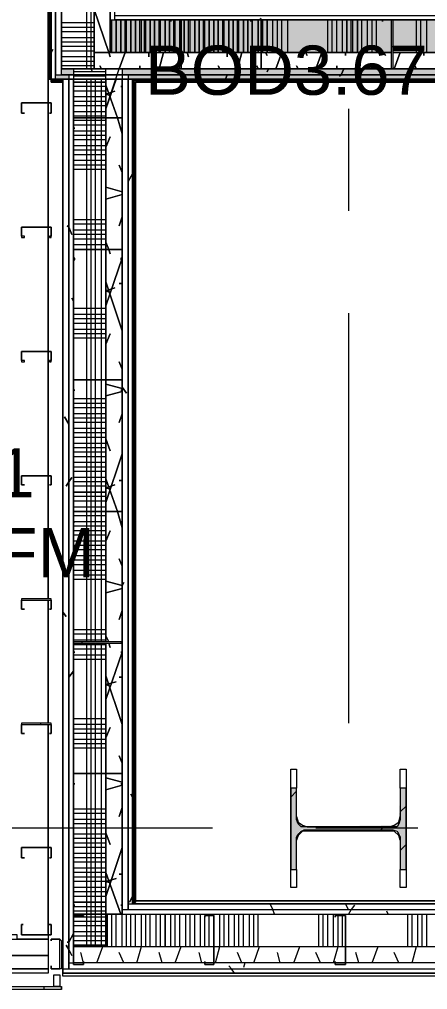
# Model space of a CAD drawing. Header units: metres. Extents: x 39 to 278, y -7 to 151.
# Drawn here: x 103.45 to 104.715, y 24.818 to 27.822 of the extents above; entities that cross this region are included whole.
import ezdxf

# ---------------------------------------------------------------- set-up
doc = ezdxf.new("R2010")
doc.units = ezdxf.units.M
doc.layers.add('PDF_Geometry', color=7, linetype='Continuous', true_color=0xaaaaaa)
doc.layers.add('PDF_Solid Fills', color=7, linetype='Continuous', true_color=0xffffff)
doc.layers.add('PDF_Text', color=7, linetype='Continuous')
doc.styles.add('PDF Helvetica', font='')
doc.styles.get('PDF Helvetica').set_extended_font_data('Helvetica')

msp = doc.modelspace()

# ---------------------------------------------------------------- hatches: boundary and pattern name
at = {"layer": 'PDF_Solid Fills', "lineweight": 0, "transparency": 33554559}
for points in [[(103.7312, 27.7191), (106.0824, 27.7191), (106.0824, 27.8199), (103.7312, 27.8199)], [(103.7312, 27.7191), (106.0824, 27.7191), (106.0824, 27.8199), (103.7312, 27.8199)], [(104.2906, 25.1891), (104.3088, 25.1891), (104.3088, 25.2945), (104.3136, 25.3036), (104.323, 25.3128), (104.6206, 25.3128), (104.6253, 25.3082), (104.6253, 25.2991), (104.6301, 25.2991), (104.6301, 25.1891), (104.6481, 25.1891), (104.6481, 25.4411), (104.6301, 25.4411), (104.6253, 25.3357), (104.6206, 25.3266), (104.323, 25.322), (104.323, 25.3266), (104.3183, 25.3311), (104.3136, 25.3311), (104.3136, 25.3449), (104.3088, 25.3449), (104.3088, 25.4411), (104.2906, 25.4411)]]:
    msp.add_hatch(color=256, dxfattribs=at).paths.add_polyline_path(points)
h = msp.add_hatch(color=256, dxfattribs=at)
h.paths.add_polyline_path([(103.6171, 27.6504), (103.6171, 27.6687), (103.58, 27.6687), (103.58, 27.6504)])
h.paths.add_polyline_path([(103.7683, 27.6687), (103.7683, 27.6504), (106.0825, 27.6504), (106.0825, 27.6687)])
h = msp.add_hatch(color=256, dxfattribs=at)
h.paths.add_polyline_path([(103.6029, 27.6366), (103.6029, 27.6503), (103.5618, 27.6503), (103.5618, 27.6366)])
h.paths.add_polyline_path([(103.7865, 27.6503), (103.7865, 27.6366), (106.0826, 27.6366), (106.0826, 27.6503)])

# ---------------------------------------------------------------- linework, layer by layer
at = {"layer": 'PDF_Geometry', "lineweight": 0}
for points in [[(103.5483, 32.2979), (103.5483, 32.6737), (103.5435, 32.6737), (103.5388, 32.6737), (103.5341, 32.6737), (103.5341, 32.2979), (103.5341, 32.6737), (103.5388, 32.6737), (103.5435, 32.6737), (103.5483, 32.6737), (103.5483, 32.2887), (103.5483, 32.1971), (103.5483, 30.0887), (103.5483, 27.6365), (106.0826, 27.6365), (103.5483, 27.6365), (103.5483, 30.0933)], [(103.5618, 32.6737), (103.5618, 32.2887), (103.5618, 32.1971), (103.5618, 27.6687), (103.5618, 27.6503), (103.58, 27.6503), (103.6029, 27.6503), (103.6029, 27.6365), (103.6029, 25.0836), (103.6029, 24.9003), (103.6029, 24.882), (106.083, 24.882)], [(103.58, 32.6737), (103.58, 27.6687), (103.6171, 27.6687), (103.6171, 27.6503), (103.6171, 27.6365), (103.6171, 25.0836), (103.6171, 25.0791), (103.6171, 27.6365), (103.7177, 27.6365), (103.7177, 27.5174), (103.7177, 27.1095), (103.7177, 26.7061), (103.7177, 26.2982), (103.7177, 25.8949)], [(103.6812, 29.4333), (103.6812, 29.0299), (103.6812, 28.622), (103.6812, 28.2187), (103.6812, 27.9437), (103.6812, 27.6687), (103.58, 27.6687), (103.58, 32.6737), (103.6812, 32.6737), (103.6812, 32.66), (103.6812, 32.2795), (103.6812, 32.66), (103.6812, 32.6737), (103.7312, 32.6737)], [(103.6812, 27.9437), (103.6812, 27.7191), (103.7312, 27.7191), (103.7312, 32.6737), (103.7312, 27.8199), (103.7312, 27.7191), (103.7312, 27.8199), (106.0828, 27.8199)], [(103.5483, 27.9161), (103.5483, 27.6687), (103.5483, 27.6365), (103.58, 27.6365), (103.5483, 27.6365), (103.5483, 27.6503), (103.5483, 27.6687), (103.5483, 27.6365), (103.5483, 30.0933), (103.5483, 30.1162), (103.5483, 27.6365), (103.5483, 27.9161), (103.5483, 27.6365), (103.5618, 27.6365), (103.5618, 32.1971)], [(103.5483, 30.1162), (103.5483, 27.6365), (103.5847, 27.6365), (103.5847, 25.0836), (103.5847, 24.8682), (106.0826, 24.8682)], [(103.5483, 30.0887), (103.5483, 27.6365), (103.5847, 27.6365), (103.5483, 27.6365), (103.5618, 27.6365), (103.5847, 27.6365), (103.5483, 27.6365), (103.5847, 27.6365), (103.5483, 27.6365), (103.5483, 27.632), (103.5483, 27.6274), (103.5483, 27.632), (103.5847, 27.632), (103.5483, 27.632), (103.5847, 27.632), (103.5483, 27.632), (103.5483, 27.6274), (103.5483, 27.632), (103.5483, 27.6365), (103.5847, 27.6365)], [(103.6583, 27.6687), (103.6583, 27.9437), (103.6583, 28.2187), (103.6583, 28.622), (103.6583, 29.0299), (103.6583, 29.4333)], [(103.6718, 27.6687), (103.6718, 27.9437), (103.6718, 28.2187), (103.6718, 28.622), (103.6718, 29.0299), (103.6718, 29.4333)], [(103.5435, 27.9483), (103.5435, 27.6365), (103.5388, 27.6365), (103.5435, 27.6365), (103.5483, 27.6365), (103.5435, 27.6365), (103.5388, 27.6365), (103.5435, 27.6365), (103.5435, 27.9483)], [(103.5435, 27.9483), (103.5435, 27.6365), (103.5435, 27.9483)], [(103.6171, 25.0791), (103.6171, 27.6365), (103.6029, 27.6365), (103.6029, 24.9003), (103.6171, 24.9003), (103.6171, 25.0516), (103.6171, 24.9507), (103.7177, 24.9507), (103.7177, 25.0516), (103.7177, 25.4869), (103.7177, 25.8903), (103.7177, 25.4869), (103.7177, 25.0516), (103.7683, 25.0516), (103.7683, 27.6365), (103.7177, 27.6365), (103.7177, 27.5174), (103.7177, 27.1095), (103.7177, 26.7061), (103.7177, 26.2982), (103.7177, 25.8949), (103.7177, 26.2982), (103.7177, 26.7061), (103.7177, 27.1095), (103.7177, 27.5174), (103.7177, 27.6365), (103.7177, 27.6687), (103.6812, 27.6687), (103.6812, 27.7191), (103.6812, 27.9437)], [(104.6024, 27.7191), (104.1988, 27.7191), (103.9512, 27.7191), (103.7312, 27.7191), (103.7312, 27.8199), (103.7453, 27.8199), (103.7636, 27.8199), (106.0825, 27.8199)], [(103.7359, 27.7191), (103.7359, 27.8199)], [(106.0826, 27.8199), (103.7453, 27.8199), (103.7453, 27.8337), (106.0826, 27.8337)], [(103.7771, 27.7191), (103.7771, 27.8199)], [(103.7818, 27.7191), (103.7818, 27.8199)], [(103.8229, 27.7191), (103.8229, 27.8199)], [(103.8277, 27.7191), (103.8277, 27.8199)], [(103.8371, 27.7191), (103.8371, 27.8199)], [(103.8412, 27.7191), (103.8412, 27.8199)], [(103.883, 27.7191), (103.883, 27.8199)], [(103.8871, 27.7191), (103.8871, 27.8199)], [(103.9329, 27.7191), (103.9329, 27.8199)], [(103.9741, 27.7191), (103.9741, 27.8199)], [(103.9788, 27.7191), (103.9788, 27.8199)], [(103.993, 27.7191), (103.993, 27.8199)], [(104.02, 27.7191), (104.02, 27.8199)], [(104.0247, 27.7191), (104.0247, 27.8199)], [(104.0801, 27.7191), (104.0801, 27.8199)], [(104.0841, 27.7191), (104.0841, 27.8199)], [(104.1253, 27.7191), (104.1253, 27.8199)], [(104.13, 27.7191), (104.13, 27.8199)], [(104.2353, 27.7191), (104.2353, 27.8199)], [(104.2494, 27.7191), (104.2494, 27.8199)], [(104.2629, 27.7191), (104.2629, 27.8199)], [(104.2812, 27.7191), (104.2812, 27.8199)], [(104.4053, 27.7191), (104.4053, 27.8199)], [(104.4188, 27.7191), (104.4188, 27.8199)], [(104.433, 27.7191), (104.433, 27.8199)], [(104.4512, 27.7191), (104.4512, 27.8199)], [(104.4782, 27.7191), (104.4782, 27.8199)], [(104.4829, 27.7191), (104.4829, 27.8199)], [(104.5106, 27.7191), (104.5106, 27.8199)], [(104.5288, 27.7191), (104.5288, 27.8199)], [(104.543, 27.7191), (104.543, 27.8199)], [(104.5565, 27.7191), (104.5565, 27.8199)], [(104.6024, 27.8199), (104.6024, 27.8199)], [(104.68, 27.7191), (104.68, 27.8199)], [(104.6942, 27.7191), (104.6942, 27.8199)], [(104.7124, 27.7191), (104.7124, 27.8199)], [(103.6812, 27.8107), (103.58, 27.8107)], [(103.6812, 27.797), (103.58, 27.797)], [(104.5747, 27.8153), (104.5747, 27.8153)], [(103.6812, 27.7833), (103.58, 27.7833)], [(103.6812, 27.7649), (103.58, 27.7649)], [(103.6812, 27.7511), (103.58, 27.7511)], [(103.6812, 27.7374), (103.58, 27.7374)], [(103.6812, 27.7237), (103.58, 27.7237)], [(103.6812, 27.7053), (103.58, 27.7053)], [(104.6071, 27.7191), (105.4183, 27.7191), (105.8212, 27.7191), (106.0828, 27.7191)], [(103.6812, 27.6915), (103.58, 27.6915)], [(103.6812, 27.6778), (103.58, 27.6778)], [(106.0829, 27.6503), (103.58, 27.6503), (103.58, 27.6687), (106.0829, 27.6687)], [(106.0826, 27.6687), (103.6812, 27.6687)], [(106.0826, 27.6687), (103.7683, 27.6687), (103.7683, 27.6503), (103.7683, 27.6365), (103.7683, 25.0836), (103.7683, 25.0653), (103.7683, 25.0516)], [(104.5747, 27.6733), (104.5747, 27.6733)], [(104.6024, 27.6687), (104.6024, 27.6687)], [(103.5483, 27.6365), (103.5483, 27.6365)], [(103.5618, 27.6365), (103.5618, 27.6503), (106.083, 27.6503)], [(103.5847, 25.0836), (103.5847, 27.6365), (103.6029, 27.6365), (103.5847, 27.6365), (103.5618, 27.6365), (106.083, 27.6365)], [(103.5618, 27.6365), (103.5618, 27.6365)], [(103.5847, 27.6365), (103.5847, 24.8682), (103.5847, 27.6365)], [(103.7177, 27.6595), (103.6171, 27.6595)], [(103.7177, 27.6457), (103.6171, 27.6457)], [(103.6583, 25.8949), (103.6583, 26.2982), (103.6583, 26.7061), (103.6583, 27.1095), (103.6583, 27.5174), (103.6583, 27.6365)], [(103.6718, 25.8949), (103.6718, 26.2982), (103.6718, 26.7061), (103.6718, 27.1095), (103.6718, 27.5174), (103.6718, 27.6365)], [(103.6853, 25.8949), (103.6853, 26.2982), (103.6853, 26.7061), (103.6853, 27.1095), (103.6853, 27.5174), (103.6853, 27.6365)], [(103.7042, 25.8949), (103.7042, 26.2982), (103.7042, 26.7061), (103.7042, 27.1095), (103.7042, 27.5174), (103.7042, 27.6365)], [(103.8, 27.6365), (103.773, 27.6365)], [(103.8, 27.6365), (103.773, 27.6365)], [(106.0825, 27.6503), (103.7865, 27.6503), (103.7865, 27.6365), (103.7865, 25.0836), (103.7865, 25.0653), (106.0825, 25.0653)], [(106.0825, 25.0836), (103.8, 25.0836), (103.8, 27.6365), (106.0825, 27.6365)], [(103.8, 27.6365), (103.8, 25.0836)], [(103.8, 27.6365), (103.8, 27.6365)], [(103.8, 27.6365), (106.0829, 27.6365)], [(103.8, 25.0836), (103.8, 27.6365), (103.8, 25.0836)], [(106.0824, 25.0836), (103.8047, 25.0836), (103.8047, 27.6365), (103.8047, 25.0836)], [(103.7177, 27.6137), (103.6171, 27.6137)], [(103.8094, 25.0928), (103.8094, 25.0882), (103.8047, 25.0836), (103.8, 25.0836), (103.8, 27.632)], [(106.0829, 27.632), (103.8, 27.632)], [(103.8, 27.632), (106.0829, 27.632)], [(106.0829, 27.632), (103.8, 27.632)], [(103.8, 27.632), (106.0829, 27.632)], [(103.8094, 25.0928), (103.8094, 25.0882), (103.8047, 25.0836), (103.8, 25.0836), (103.8, 27.632)], [(103.8094, 25.0928), (103.8094, 27.6274)], [(103.8094, 27.6274), (103.8094, 25.0928)], [(103.8094, 25.0928), (103.8094, 27.6274)], [(103.8094, 27.6274), (103.8094, 25.0928)], [(103.7177, 27.5999), (103.6171, 27.5999)], [(103.7177, 27.5815), (103.6171, 27.5815)], [(103.7177, 27.5678), (103.6171, 27.5678)], [(103.7177, 27.5541), (103.6171, 27.5541)], [(103.7177, 27.5357), (103.6171, 27.5357)], [(103.7177, 27.522), (103.6171, 27.522)], [(104.4694, 27.5449), (104.4694, 27.2287)], [(103.7177, 27.5083), (103.6171, 27.5083)], [(103.7177, 27.4945), (103.6171, 27.4945)], [(103.7177, 27.4761), (103.6171, 27.4761)], [(103.7177, 27.4624), (103.6171, 27.4624)], [(103.7177, 27.4487), (103.6171, 27.4487)], [(103.7177, 27.4303), (103.6171, 27.4303)], [(103.7177, 27.4165), (103.6171, 27.4165)], [(103.7177, 27.4028), (103.6171, 27.4028)], [(103.7177, 27.3845), (103.6171, 27.3845)], [(103.7177, 27.3707), (103.6171, 27.3707)], [(103.7177, 27.357), (103.6171, 27.357)], [(103.7177, 27.2011), (103.6171, 27.2011)], [(103.7177, 27.1874), (103.6171, 27.1874)], [(103.7177, 27.1691), (103.6171, 27.1691)], [(103.7177, 27.1553), (103.6171, 27.1553)], [(103.7177, 27.1415), (103.6171, 27.1415)], [(103.7177, 27.1233), (103.6171, 27.1233)], [(103.7177, 27.1095), (103.6171, 27.1095)], [(103.7177, 26.9261), (103.6171, 26.9261)], [(103.7177, 26.9078), (103.6171, 26.9078)], [(103.7177, 26.8941), (103.6171, 26.8941)], [(104.4694, 26.9124), (104.4694, 25.6428)], [(103.7177, 26.8803), (103.6171, 26.8803)], [(103.7177, 26.862), (103.6171, 26.862)], [(103.7177, 26.8483), (103.6171, 26.8483)], [(103.7177, 26.8345), (103.6171, 26.8345)], [(103.7177, 26.6465), (103.6171, 26.6465)], [(103.7177, 26.6328), (103.6171, 26.6328)], [(103.7177, 26.6191), (103.6171, 26.6191)], [(103.7177, 26.6007), (103.6171, 26.6007)], [(103.7177, 26.5869), (103.6171, 26.5869)], [(103.7177, 26.5732), (103.6171, 26.5732)], [(103.7177, 26.5549), (103.6171, 26.5549)], [(103.7177, 26.5411), (103.6171, 26.5411)], [(103.7177, 26.5274), (103.6171, 26.5274)], [(103.7177, 26.5091), (103.6171, 26.5091)], [(103.7177, 26.4953), (103.6171, 26.4953)], [(103.7177, 26.4815), (103.6171, 26.4815)], [(103.7177, 26.4678), (103.6171, 26.4678)], [(103.7177, 26.4495), (103.6171, 26.4495)], [(103.7177, 26.4357), (103.6171, 26.4357)], [(103.7177, 26.422), (103.6171, 26.422)], [(103.7177, 26.4037), (103.6171, 26.4037)], [(103.7177, 26.3899), (103.6171, 26.3899)], [(103.7177, 26.3761), (103.6171, 26.3761)], [(103.7177, 26.3441), (103.6171, 26.3441)], [(103.7177, 26.3303), (103.6171, 26.3303)], [(103.7177, 26.3119), (103.6171, 26.3119)], [(103.7177, 26.2845), (103.6171, 26.2845)], [(103.7177, 26.2661), (103.6171, 26.2661)], [(103.7177, 26.2524), (103.6171, 26.2524)], [(103.7177, 26.2387), (103.6171, 26.2387)], [(103.7177, 26.2249), (103.6171, 26.2249)], [(103.7177, 26.2065), (103.6171, 26.2065)], [(103.7177, 26.1928), (103.6171, 26.1928)], [(103.7177, 26.1791), (103.6171, 26.1791)], [(103.7177, 26.1607), (103.6171, 26.1607)], [(103.7177, 26.147), (103.6171, 26.147)], [(103.7177, 26.1332), (103.6171, 26.1332)], [(103.7177, 26.1149), (103.6171, 26.1149)], [(103.7177, 26.1011), (103.6171, 26.1011)], [(103.7177, 26.0874), (103.6171, 26.0874)], [(103.7177, 25.9315), (103.6171, 25.9315)], [(103.7177, 25.9178), (103.6171, 25.9178)], [(103.7177, 25.8995), (103.6171, 25.8995)], [(103.7177, 25.8903), (103.7177, 25.4869), (103.7177, 25.0836), (103.7177, 25.0516), (103.7177, 24.9507), (103.6171, 24.9507), (103.7177, 24.9507), (104.0524, 24.9507), (104.46, 24.9507), (104.8636, 24.9507)], [(103.7177, 25.8857), (103.6171, 25.8857)], [(103.7177, 25.872), (103.6171, 25.872)], [(103.6583, 24.9507), (103.6583, 25.0516), (103.6583, 25.4869), (103.6583, 25.8903)], [(103.6718, 24.9507), (103.6718, 25.0516), (103.6718, 25.4869), (103.6718, 25.8903)], [(103.6853, 24.9507), (103.6853, 25.0516), (103.6853, 25.4869), (103.6853, 25.8903)], [(103.7042, 24.9507), (103.7042, 25.0516), (103.7042, 25.4869), (103.7042, 25.8903)], [(103.7177, 25.8537), (103.6171, 25.8537)], [(103.7177, 25.8399), (103.6171, 25.8399)], [(103.7177, 25.6565), (103.6171, 25.6565)], [(103.5388, 24.9919), (103.5388, 25.2578), (103.5388, 25.6382), (103.5388, 25.2578), (103.5388, 24.9873), (103.5388, 24.9736), (103.443, 24.9736), (103.443, 24.9873), (100.821, 24.9873)], [(103.7177, 25.6382), (103.6171, 25.6382)], [(103.7177, 25.6245), (103.6171, 25.6245)], [(103.7177, 25.6107), (103.6171, 25.6107)], [(103.7177, 25.5924), (103.6171, 25.5924)], [(103.7177, 25.5786), (103.6171, 25.5786)], [(103.7177, 25.5649), (103.6171, 25.5649)], [(104.3088, 25.1891), (104.3088, 25.1341), (104.2906, 25.1341), (104.2906, 25.5007), (104.3088, 25.5007), (104.3088, 25.4411)], [(104.6301, 25.4411), (104.6301, 25.5007), (104.6483, 25.5007), (104.6483, 25.1341), (104.6301, 25.1341), (104.6301, 25.1891)], [(104.2906, 25.4136), (104.3088, 25.432)], [(104.6301, 25.3678), (104.6483, 25.3861)], [(103.7177, 25.3769), (103.6171, 25.3769)], [(103.7177, 25.3632), (103.6171, 25.3632)], [(104.3088, 25.3541), (104.3136, 25.3357), (104.3271, 25.3266), (104.3412, 25.322), (104.5977, 25.322), (104.6112, 25.3266), (104.6253, 25.3357), (104.6301, 25.3541)], [(103.7177, 25.3449), (103.6171, 25.3449)], [(103.7177, 25.3311), (103.6171, 25.3311)], [(104.0477, 25.3174), (102.7783, 25.3174)], [(103.7177, 25.3174), (103.6171, 25.3174)], [(103.7177, 25.2991), (103.6171, 25.2991)], [(104.6301, 25.2807), (104.6253, 25.2945), (104.6112, 25.3082), (104.5977, 25.3082), (104.3412, 25.3082), (104.3271, 25.3082), (104.3136, 25.2945), (104.3088, 25.2807)], [(104.6847, 25.3174), (104.3682, 25.3174)], [(104.57, 25.3128), (104.5794, 25.322)], [(103.7177, 25.2853), (103.6171, 25.2853)], [(103.7177, 25.2715), (103.6171, 25.2715)], [(104.6301, 25.2486), (104.6483, 25.2669)], [(103.7177, 25.2578), (103.6171, 25.2578)], [(103.7177, 25.2395), (103.6171, 25.2395)], [(103.7177, 25.2257), (103.6171, 25.2257)], [(103.7177, 25.2119), (103.6171, 25.2119)], [(103.7177, 25.1936), (103.6171, 25.1936)], [(103.7177, 25.1799), (103.6171, 25.1799)], [(103.7177, 25.1661), (103.6171, 25.1661)], [(103.7177, 25.1524), (103.6171, 25.1524)], [(103.7177, 25.1341), (103.6171, 25.1341)], [(103.7177, 25.1203), (103.6171, 25.1203)], [(106.0824, 24.8591), (103.5847, 24.8591), (103.5847, 24.8682), (103.5847, 24.882), (103.5847, 25.0836), (103.5847, 24.882)], [(103.7177, 25.1065), (103.6171, 25.1065)], [(103.8, 25.0836), (103.8047, 25.0836), (103.8094, 25.0882), (103.8094, 25.0928)], [(103.8, 25.0836), (103.8, 25.0836)], [(106.0829, 25.0836), (103.8, 25.0836)], [(103.8, 25.0836), (106.0829, 25.0836)], [(106.0829, 25.0836), (103.8, 25.0836)], [(106.0829, 25.0836), (103.8, 25.0836)], [(103.8094, 25.0928), (106.0825, 25.0928)], [(106.0825, 25.0928), (103.8094, 25.0928)], [(103.7177, 25.0745), (103.6171, 25.0745)], [(103.7177, 25.0607), (103.6171, 25.0607)], [(106.0827, 24.9003), (103.6171, 24.9003), (103.6171, 24.9507), (103.6171, 25.0516)], [(103.6171, 25.047), (103.6171, 25.047)], [(103.6171, 25.047), (103.6171, 25.047)], [(103.7177, 25.0424), (103.6171, 25.0424)], [(103.7177, 25.0286), (103.6171, 25.0286)], [(103.6488, 25.0424), (103.6488, 25.0424)], [(103.7683, 24.9507), (103.7683, 25.0516), (103.7177, 25.0516), (103.7683, 25.0516), (106.0826, 25.0516)], [(103.7224, 24.9507), (103.7224, 25.0516)], [(103.7359, 24.9507), (103.7359, 25.0516)], [(103.7501, 24.9507), (103.7501, 25.0516)], [(103.7818, 24.9507), (103.7818, 25.0516)], [(103.7953, 24.9507), (103.7953, 25.0516)], [(103.8094, 24.9507), (103.8094, 25.0516)], [(103.8277, 24.9507), (103.8277, 25.0516)], [(103.8412, 24.9507), (103.8412, 25.0516)], [(103.8553, 24.9507), (103.8553, 25.0516)], [(103.8736, 24.9507), (103.8736, 25.0516)], [(103.8871, 24.9507), (103.8871, 25.0516)], [(103.9194, 24.9507), (103.9194, 25.0516)], [(103.9329, 24.9507), (103.9329, 25.0516)], [(103.9471, 24.9507), (103.9471, 25.0516)], [(103.9653, 24.9507), (103.9653, 25.0516)], [(103.9788, 24.9507), (103.9788, 25.0516)], [(103.993, 24.9507), (103.993, 25.0516)], [(104.0112, 24.9507), (104.0112, 25.0516)], [(104.0247, 24.9507), (104.0247, 25.047)], [(104.0247, 25.0424), (104.0247, 25.0424)], [(104.0382, 24.9507), (104.0382, 25.047)], [(104.0524, 25.047), (104.0524, 25.0516)], [(104.0524, 25.047), (104.0524, 25.047)], [(104.0524, 25.047), (104.0524, 25.047)], [(104.0706, 24.9507), (104.0706, 25.0516)], [(104.0841, 24.9507), (104.0841, 25.0516)], [(104.0983, 24.9507), (104.0983, 25.0516)], [(104.1165, 24.9507), (104.1165, 25.0516)], [(104.13, 24.9507), (104.13, 25.0516)], [(104.1442, 24.9507), (104.1442, 25.0516)], [(104.1624, 24.9507), (104.1624, 25.0516)], [(104.1759, 24.9507), (104.1759, 25.0516)], [(104.1901, 24.9507), (104.1901, 25.0516)], [(104.3777, 24.9507), (104.3777, 25.0516)], [(104.3912, 24.9507), (104.3912, 25.0516)], [(104.4053, 24.9507), (104.4053, 25.0516)], [(104.4236, 24.9507), (104.4236, 25.0516)], [(104.4283, 25.0424), (104.4283, 25.0424)], [(104.4371, 24.9507), (104.4371, 25.047)], [(104.4512, 24.9507), (104.4512, 25.047)], [(104.46, 25.047), (104.46, 25.047)], [(104.46, 25.047), (104.46, 25.047)], [(104.653, 24.9507), (104.653, 25.0516)], [(104.6665, 24.9507), (104.6665, 25.0516)], [(104.6847, 24.9507), (104.6847, 25.0516)], [(104.6982, 24.9507), (104.6982, 25.0516)], [(104.7124, 24.9507), (104.7124, 25.0516)], [(103.7177, 25.0149), (103.6171, 25.0149)], [(103.7177, 24.9965), (103.6171, 24.9965)], [(98.6622, 24.9736), (103.5388, 24.9736), (103.5388, 24.9232), (103.2642, 24.9232), (103.5388, 24.9232), (103.5388, 24.882), (103.2912, 24.882), (103.5388, 24.882), (103.5388, 24.8682), (98.5522, 24.8682)], [(103.5388, 24.9873), (103.5388, 24.8682), (98.6622, 24.8682)], [(103.5483, 24.9691), (103.5483, 24.9691)], [(103.7177, 24.9828), (103.6171, 24.9828)], [(103.7177, 24.9691), (103.6171, 24.9691)], [(103.7177, 24.9553), (103.6171, 24.9553)], [(103.6488, 24.9049), (103.6488, 24.9049)], [(104.0247, 24.9049), (104.0247, 24.9049)], [(104.4283, 24.9049), (104.4283, 24.9049)], [(103.5483, 24.8911), (103.5483, 24.8911)], [(103.5753, 24.882), (103.5753, 24.882)], [(103.5847, 24.882), (103.5847, 24.882)], [(102.4942, 24.8591), (102.5171, 24.8591), (102.5171, 24.8682), (101.5176, 24.8682), (101.5176, 24.8591), (101.5406, 24.8591), (101.5406, 24.8269), (101.5406, 24.8636), (101.5635, 24.8636), (101.5635, 24.8269), (101.5635, 24.8636), (101.5818, 24.8636), (101.5818, 24.8269), (101.5635, 24.8269), (102.4753, 24.8269), (103.5253, 24.8269), (103.58, 24.8269), (103.58, 24.8177), (103.5253, 24.8177), (102.4753, 24.8177), (102.4753, 24.8269)], [(103.5847, 24.8682), (103.5847, 24.8682)], [(103.58, 24.8177), (103.5253, 24.8177), (102.4753, 24.8177), (101.5635, 24.8177)], [(102.4942, 24.8269), (103.5253, 24.8269), (103.5253, 24.8177)]]:
    msp.add_lwpolyline(points, dxfattribs=at)
for points in [[(103.58, 32.6737), (103.5618, 32.6737), (103.5618, 32.2887), (103.5618, 32.1971), (103.5618, 27.6503), (103.58, 27.6503)], [(103.7453, 32.6737), (103.7312, 32.6737), (103.7312, 27.8199), (103.7453, 27.8199)], [(103.5388, 26.0278), (103.5388, 26.4082), (103.5388, 26.7933), (103.5388, 27.1783), (103.5388, 27.5633), (103.5388, 27.9483), (103.5388, 28.3333), (103.5388, 28.7183), (103.5388, 29.1033), (103.5388, 29.4837), (103.5388, 29.1033), (103.5388, 28.7183), (103.5388, 28.3333), (103.5388, 27.9483), (103.5388, 27.5633), (103.5388, 27.1783), (103.5388, 26.7933), (103.5388, 26.4082)], [(103.5388, 27.6365), (103.5388, 27.9483), (103.5388, 28.3333), (103.5388, 28.7183), (103.5388, 29.1033), (103.5388, 29.4837), (103.5388, 29.1033), (103.5388, 28.7183), (103.5388, 28.3333), (103.5388, 27.9483)], [(103.7501, 27.8199), (103.7501, 27.7191)], [(103.7636, 27.8199), (103.7636, 27.7191)], [(103.7953, 27.8199), (103.7953, 27.7191)], [(103.8094, 27.8199), (103.8094, 27.7191)], [(103.8553, 27.8199), (103.8553, 27.7191)], [(103.8688, 27.8199), (103.8688, 27.7191)], [(103.9012, 27.8199), (103.9012, 27.7191)], [(103.9147, 27.8199), (103.9147, 27.7191)], [(103.9194, 27.6687), (103.9471, 27.6687), (103.9512, 27.6687), (103.9512, 27.8199), (103.9471, 27.8199), (103.9194, 27.8199), (103.9194, 27.8153), (103.9194, 27.8199), (103.9471, 27.8199), (103.9512, 27.8199), (103.9512, 27.6687), (103.9471, 27.6687), (103.9194, 27.6687), (103.9194, 27.6733)], [(103.9282, 27.8199), (103.9282, 27.7191)], [(103.9471, 27.8199), (103.9471, 27.7191)], [(103.9606, 27.8199), (103.9606, 27.7191)], [(103.993, 27.8199), (103.993, 27.7191)], [(104.0065, 27.8199), (104.0065, 27.7191)], [(104.0382, 27.8199), (104.0382, 27.7191)], [(104.0524, 27.8199), (104.0524, 27.7191)], [(104.0659, 27.8199), (104.0659, 27.7191)], [(104.0983, 27.8199), (104.0983, 27.7191)], [(104.1118, 27.8199), (104.1118, 27.7191)], [(104.1442, 27.8199), (104.1442, 27.7191)], [(104.1577, 27.8199), (104.1577, 27.7191)], [(104.1671, 27.6687), (104.1941, 27.6687), (104.1988, 27.6687), (104.1988, 27.8199), (104.1941, 27.8199), (104.1671, 27.8199), (104.1671, 27.8153), (104.1671, 27.8199), (104.1941, 27.8199), (104.1988, 27.8199), (104.1988, 27.6687), (104.1941, 27.6687), (104.1671, 27.6687), (104.1671, 27.6733)], [(104.1712, 27.8199), (104.1712, 27.7191)], [(104.1901, 27.8199), (104.1901, 27.7191)], [(104.2036, 27.8199), (104.2036, 27.7191)], [(104.2171, 27.8199), (104.2171, 27.7191)], [(104.4647, 27.8199), (104.4647, 27.7191)], [(104.4971, 27.8199), (104.4971, 27.7191)], [(104.5747, 27.8153), (104.5747, 27.8199)], [(104.6024, 27.8199), (104.6071, 27.8199), (104.6071, 27.6687), (104.6024, 27.6687), (104.5747, 27.6687), (104.5747, 27.6733), (104.5747, 27.6687), (104.6024, 27.6687), (104.6024, 27.8199), (104.5747, 27.8199)], [(103.6812, 27.6687), (103.6812, 27.7191), (103.9512, 27.7191), (104.1988, 27.7191), (104.6024, 27.7191), (104.1988, 27.7191), (103.9512, 27.7191), (103.7636, 27.7191), (103.7312, 27.7191), (103.6812, 27.7191)], [(104.6071, 27.7191), (105.4183, 27.7191), (105.8212, 27.7191), (106.0828, 27.7191), (105.8212, 27.7191), (105.4183, 27.7191)], [(103.6029, 27.6365), (103.5847, 27.6365), (103.5847, 24.882), (103.6029, 24.882)], [(103.5894, 27.6365), (103.6124, 27.6365)], [(103.7865, 27.6365), (103.7683, 27.6365), (103.7683, 25.0653), (103.7865, 25.0653)], [(103.8, 27.6365), (103.7865, 27.6365), (103.7865, 25.0836), (103.8, 25.0836)], [(103.8, 25.0836), (103.8, 27.6365)], [(106.0829, 27.6365), (103.8, 27.6365)], [(103.8, 25.0836), (103.8, 27.6365)], [(103.8182, 27.6365), (106.0828, 27.6365)], [(103.5483, 27.6274), (103.5847, 27.6274)], [(103.5483, 27.6274), (103.5847, 27.6274)], [(103.6171, 27.6274), (103.7177, 27.6274)], [(106.0825, 27.6274), (103.8094, 27.6274)], [(106.0825, 27.6274), (103.8094, 27.6274)], [(103.5483, 27.5311), (103.5483, 27.5633), (103.4565, 27.5633), (103.4565, 27.5311), (103.4653, 27.5311), (103.4565, 27.5311), (103.4565, 27.5633), (103.5483, 27.5633), (103.5483, 27.5311), (103.5435, 27.5311)], [(103.7683, 27.4853), (103.7683, 27.5128), (103.7683, 27.5174), (103.6171, 27.5174), (103.6171, 27.5128), (103.6171, 27.4853), (103.6212, 27.4853), (103.6171, 27.4853), (103.6171, 27.5128), (103.6171, 27.5174), (103.7683, 27.5174), (103.7683, 27.5128), (103.7683, 27.4853), (103.7636, 27.4853)], [(103.5483, 27.1461), (103.5483, 27.1783), (103.4565, 27.1783), (103.4565, 27.1461), (103.4653, 27.1461), (103.4653, 27.1507), (103.4565, 27.1507), (103.4565, 27.1783), (103.5483, 27.1783), (103.5483, 27.1507), (103.5435, 27.1507), (103.5435, 27.1461)], [(103.7683, 27.0774), (103.7683, 27.1095), (103.6171, 27.1095), (103.6171, 27.0774), (103.6212, 27.0774), (103.6212, 27.082), (103.6171, 27.082), (103.6171, 27.1095), (103.7683, 27.1095), (103.7683, 27.082), (103.7636, 27.082), (103.7636, 27.0774)], [(103.5483, 26.7611), (103.5483, 26.7933), (103.4565, 26.7933), (103.4565, 26.7611), (103.4653, 26.7611), (103.4653, 26.7657), (103.4565, 26.7657), (103.4565, 26.7933), (103.5483, 26.7933), (103.5483, 26.7657), (103.5435, 26.7657), (103.5435, 26.7611)], [(103.7683, 26.6741), (103.7683, 26.7016), (103.7683, 26.7061), (103.6171, 26.7061), (103.6171, 26.7016), (103.6171, 26.6741), (103.6212, 26.6741), (103.6171, 26.6741), (103.6171, 26.7016), (103.6171, 26.7061), (103.7683, 26.7061), (103.7683, 26.7016), (103.7683, 26.6741), (103.7636, 26.6741)], [(103.5483, 26.3807), (103.5483, 26.4082), (103.4565, 26.4082), (103.4565, 26.3807), (103.4653, 26.3807), (103.4565, 26.3807), (103.4565, 26.4082), (103.5483, 26.4082), (103.5483, 26.3807), (103.5435, 26.3807)], [(103.6171, 26.3578), (103.7177, 26.3578)], [(103.7683, 26.2661), (103.7683, 26.2982), (103.6171, 26.2982), (103.6171, 26.2661), (103.6212, 26.2661), (103.6171, 26.2661), (103.6171, 26.2982), (103.7683, 26.2982), (103.7683, 26.2661), (103.7636, 26.2661)], [(103.5483, 25.9957), (103.5483, 26.0232), (103.5483, 26.0278), (103.4565, 26.0278), (103.4565, 26.0232), (103.4565, 25.9957), (103.4653, 25.9957), (103.4565, 25.9957), (103.4565, 26.0232), (103.5483, 26.0232), (103.5483, 25.9957), (103.5435, 25.9957)], [(103.5388, 25.6428), (103.5388, 26.0232)], [(103.7683, 25.8628), (103.7683, 25.8903), (103.7683, 25.8949), (103.6171, 25.8949), (103.6171, 25.8903), (103.6171, 25.8628), (103.6212, 25.8628), (103.6171, 25.8628), (103.6171, 25.8903), (103.7683, 25.8903), (103.7683, 25.8628), (103.7636, 25.8628)], [(103.5483, 25.6107), (103.5483, 25.6382), (103.5483, 25.6428), (103.4565, 25.6428), (103.4565, 25.6382), (103.4565, 25.6107), (103.4653, 25.6107), (103.4565, 25.6107), (103.4565, 25.6382), (103.5483, 25.6382), (103.5483, 25.6107), (103.5435, 25.6107)], [(103.7683, 25.4549), (103.7683, 25.4869), (103.6171, 25.4869), (103.6171, 25.4549), (103.6212, 25.4549), (103.6171, 25.4549), (103.6171, 25.4869), (103.7683, 25.4869), (103.7683, 25.4549), (103.7636, 25.4549)], [(104.6301, 25.1891), (104.6483, 25.1891), (104.6483, 25.4411), (104.6301, 25.4411), (104.6301, 25.3449), (104.6253, 25.3311), (104.6206, 25.322), (104.6071, 25.322), (104.3318, 25.322), (104.323, 25.322), (104.3136, 25.3311), (104.3088, 25.3449), (104.3088, 25.4411), (104.2906, 25.4411), (104.2906, 25.1891), (104.3088, 25.1891), (104.3088, 25.2899), (104.3136, 25.2991), (104.323, 25.3082), (104.3318, 25.3128), (104.6071, 25.3128), (104.6206, 25.3082), (104.6253, 25.2991), (104.6301, 25.2899)], [(103.5483, 25.2257), (103.5483, 25.2532), (103.5483, 25.2578), (103.4565, 25.2578), (103.4565, 25.2532), (103.4565, 25.2257), (103.4653, 25.2257), (103.4565, 25.2257), (103.4565, 25.2532), (103.4565, 25.2578), (103.5483, 25.2578), (103.5483, 25.2532), (103.5483, 25.2257), (103.5435, 25.2257)], [(103.6171, 25.0882), (103.7177, 25.0882)], [(103.6171, 25.0791), (103.6171, 25.0516), (103.7683, 25.0516), (103.7683, 25.0791), (103.7636, 25.0791), (103.7683, 25.0791), (103.7683, 25.0516), (103.6171, 25.0516), (103.6171, 25.0791), (103.6212, 25.0791)], [(103.6171, 24.8957), (103.6171, 24.9003), (103.6171, 25.047), (103.6488, 25.047), (103.6488, 25.0424), (103.6488, 25.047), (103.6171, 25.047), (103.6171, 24.9003), (103.6171, 24.8957), (103.6488, 24.8957)], [(103.9012, 25.0516), (103.9012, 24.9507)], [(104.0247, 25.0424), (104.0247, 25.047)], [(104.0524, 25.047), (104.0524, 24.9003), (104.0524, 24.8957), (104.0247, 24.8957), (104.0247, 24.9049), (104.0247, 24.8957), (104.0524, 24.8957), (104.0524, 24.9003), (104.0524, 25.047), (104.0247, 25.047)], [(104.4283, 25.0424), (104.4283, 25.047)], [(104.46, 25.047), (104.46, 24.9003), (104.46, 24.8957), (104.4283, 24.8957), (104.4283, 24.9049), (104.4283, 24.8957), (104.46, 24.8957), (104.46, 24.9003), (104.46, 25.047), (104.4283, 25.047)], [(103.4565, 25.0195), (103.4565, 24.9919), (103.4565, 24.9873), (103.5483, 24.9873), (103.5483, 24.9919), (103.5483, 25.0195), (103.5388, 25.0195), (103.5483, 25.0195), (103.5483, 24.9919), (103.5483, 24.9873), (103.4565, 24.9873), (103.4565, 24.9919), (103.4565, 25.0195), (103.4612, 25.0195)], [(103.5483, 24.9691), (103.5483, 24.9736)], [(103.5753, 24.9736), (103.58, 24.9691), (103.58, 24.882), (103.5753, 24.882), (103.5483, 24.882), (103.5483, 24.8911), (103.5483, 24.882), (103.5753, 24.882), (103.5753, 24.9691), (103.5753, 24.9736), (103.5483, 24.9736)], [(103.6488, 24.9049), (103.6488, 24.8957)], [(103.557, 24.8269), (103.557, 24.8636), (103.5753, 24.8636), (103.5753, 24.8269)], [(103.5847, 24.8682), (106.0824, 24.8682)], [(103.58, 24.8177), (103.58, 24.8269)]]:
    msp.add_lwpolyline(points, close=True, dxfattribs=at)
at = {"layer": 'PDF_Geometry', "color": 254, "lineweight": 0, "true_color": 0xdddddd}
for points in [[(103.6812, 27.852), (103.7271, 27.7191), (103.7312, 27.7053), (103.7271, 27.7191)], [(103.8506, 27.7191), (103.8506, 27.7053)], [(103.8965, 27.7191), (103.883, 27.6687)], [(103.9701, 27.7191), (103.9741, 27.7053)], [(104.02, 27.7191), (104.0018, 27.6687)], [(104.0936, 27.7191), (104.0936, 27.7053)], [(104.1394, 27.7191), (104.1253, 27.6687)], [(104.2123, 27.7191), (104.2171, 27.7099)], [(104.2629, 27.7191), (104.2447, 27.6687)], [(104.3365, 27.7191), (104.3412, 27.7099)], [(104.3871, 27.7191), (104.3682, 27.6687)], [(104.46, 27.7191), (104.46, 27.7099)], [(104.5059, 27.7191), (104.4924, 27.6687)], [(104.5794, 27.7191), (104.5842, 27.7099)], [(104.6301, 27.7191), (104.6112, 27.6687)], [(104.7029, 27.7191), (104.7029, 27.7099)], [(103.6994, 27.6778), (103.7042, 27.6687)], [(103.8229, 27.6778), (103.8229, 27.6687)], [(103.9424, 27.6778), (103.9471, 27.6687)], [(104.0659, 27.6778), (104.0706, 27.6687)], [(104.1853, 27.6778), (104.1901, 27.6687)], [(104.3088, 27.6778), (104.3136, 27.6687)], [(104.433, 27.6778), (104.433, 27.6687)], [(104.5518, 27.6778), (104.5565, 27.6687)], [(104.6753, 27.6778), (104.68, 27.6687)], [(103.7177, 27.6183), (103.7541, 27.5174), (103.7683, 27.467), (103.7541, 27.5174)], [(103.7636, 27.6137), (103.7683, 27.6137)], [(103.7453, 27.5999), (103.7177, 27.5907), (103.7312, 27.5861), (103.7177, 27.5907)], [(103.7312, 27.4578), (103.7177, 27.4257)], [(103.7588, 27.3707), (103.7683, 27.3478)], [(103.7177, 27.302), (103.7683, 27.2883)], [(103.7683, 27.2791), (103.7177, 27.2653)], [(103.7683, 27.2103), (103.7588, 27.1828)], [(103.7177, 27.1324), (103.7271, 27.1095), (103.7312, 27.0957), (103.7271, 27.1095)], [(103.7683, 27.082), (103.7177, 26.9353)], [(103.7177, 27.0087), (103.7683, 26.8574)], [(103.7453, 26.9903), (103.7177, 26.9811), (103.7312, 26.9766), (103.7177, 26.9811)], [(103.7588, 27.0041), (103.7683, 27.0041)], [(103.7312, 26.8483), (103.7177, 26.8161)], [(103.7588, 26.7611), (103.7683, 26.7383)], [(103.7177, 26.6924), (103.7683, 26.6787)], [(103.7683, 26.6695), (103.7177, 26.6557)], [(103.7683, 26.6007), (103.7588, 26.5732)], [(103.7177, 26.5228), (103.7312, 26.4861)], [(103.7683, 26.4769), (103.7177, 26.3257)], [(103.7177, 26.3991), (103.7541, 26.2982), (103.7683, 26.2478), (103.7541, 26.2982)], [(103.7453, 26.3807), (103.7177, 26.3715), (103.7312, 26.3669), (103.7177, 26.3715)], [(103.7588, 26.3945), (103.7683, 26.3945)], [(103.7312, 26.2387), (103.7177, 26.2065)], [(103.7588, 26.1516), (103.7683, 26.1287)], [(103.7177, 26.0828), (103.7683, 26.0691)], [(103.7683, 26.0599), (103.7177, 26.0461)], [(103.7683, 25.9911), (103.7588, 25.9637)], [(103.7177, 25.9132), (103.7271, 25.8949)], [(103.7271, 25.8903), (103.7312, 25.8766)], [(103.7683, 25.8628), (103.7177, 25.7161)], [(103.7177, 25.7895), (103.7683, 25.6382)], [(103.7588, 25.7849), (103.7683, 25.7849)], [(103.7501, 25.7711), (103.7177, 25.7619), (103.7312, 25.7574), (103.7177, 25.7619)], [(103.7312, 25.6291), (103.7177, 25.597)], [(103.7588, 25.5419), (103.7683, 25.5191)], [(103.7177, 25.4732), (103.7683, 25.4595)], [(103.7683, 25.4503), (103.7177, 25.4365)], [(103.7683, 25.3815), (103.7588, 25.3541)], [(103.7177, 25.3036), (103.7312, 25.2669)], [(103.7683, 25.2578), (103.7177, 25.1065)], [(103.7177, 25.1799), (103.7636, 25.0516)], [(103.7588, 25.1753), (103.7683, 25.1753)], [(103.7501, 25.1615), (103.7177, 25.1524), (103.7312, 25.1478), (103.7177, 25.1524)]]:
    msp.add_lwpolyline(points, close=True, dxfattribs=at)
at = {"layer": 'PDF_Geometry', "color": 254, "lineweight": 0, "true_color": 0xd2d2d2}
for points in [[(104.1853, 27.8199), (104.1853, 27.8199)], [(104.6024, 27.7374), (104.6071, 27.7374)], [(103.9512, 27.7053), (103.9512, 27.7099)], [(103.7588, 27.5174), (103.7588, 27.5174)], [(103.5435, 27.1783), (103.5435, 27.1783)], [(103.5388, 26.7933), (103.5388, 26.7933)], [(103.667, 26.2982), (103.6718, 26.2982)], [(103.6441, 25.8903), (103.6441, 25.8949)], [(103.7636, 25.8903), (103.7683, 25.8949)], [(103.6171, 25.8628), (103.6171, 25.8674)], [(103.5159, 25.6382), (103.5159, 25.6428)], [(103.7406, 25.4869), (103.7406, 25.4869)], [(103.5112, 25.2578), (103.5112, 25.2578)], [(104.4283, 25.047), (104.433, 25.047)], [(104.4283, 25.047), (104.4283, 25.047)]]:
    msp.add_lwpolyline(points, dxfattribs=at)
at = {"layer": 'PDF_Geometry', "color": 254, "lineweight": 0, "true_color": 0xeaeaea}
for points in [[(104.1941, 27.8199), (104.1988, 27.8245)], [(103.5483, 27.7191), (103.553, 27.7283)], [(104.2171, 27.6595), (104.2218, 27.6687)], [(104.4465, 27.6503), (104.4553, 27.6687), (104.4465, 27.6503), (104.4418, 27.6457)], [(104.0888, 27.6365), (104.0936, 27.6503)], [(103.7865, 27.3203), (103.8, 27.3433)], [(103.6029, 27.1783), (103.6124, 27.1553), (103.6029, 27.1783), (103.5982, 27.1828)], [(103.6124, 26.9583), (103.6171, 26.9491)], [(103.7683, 26.6833), (103.7818, 26.6649)], [(103.6029, 26.5687), (103.6029, 26.5641), (103.6029, 26.5687), (103.5894, 26.5915)], [(103.6029, 26.3899), (103.6124, 26.4037), (103.6029, 26.3899), (103.5942, 26.3761)], [(103.7683, 26.0691), (103.773, 26.0782)], [(103.5847, 25.9865), (103.5942, 25.9728)], [(103.6029, 25.7849), (103.6171, 25.8032)], [(103.7953, 25.4228), (103.8, 25.4136)], [(103.7912, 25.0882), (103.8, 25.1065)], [(103.6029, 24.9645), (103.6171, 24.9919), (103.6029, 24.9645), (103.5982, 24.9645)], [(103.6029, 24.9415), (103.6124, 24.9232), (103.6029, 24.9415), (103.5942, 24.9553)]]:
    msp.add_lwpolyline(points, close=True, dxfattribs=at)
at = {"layer": 'PDF_Geometry', "color": 254, "lineweight": 0, "true_color": 0xdddddd}
for points in [[(103.7501, 27.6365), (103.7177, 27.5449), (103.7588, 27.6687), (103.7771, 27.7191), (103.7588, 27.6687)], [(103.69, 24.9003), (103.7082, 24.9507)], [(103.8142, 24.9003), (103.8277, 24.9507)], [(103.9329, 24.9003), (103.9512, 24.9507)], [(104.0571, 24.9003), (104.0706, 24.9507)], [(104.1759, 24.9003), (104.1941, 24.9507)], [(104.3001, 24.9003), (104.3183, 24.9507)], [(104.4236, 24.9003), (104.4371, 24.9507)], [(104.543, 24.9003), (104.5612, 24.9507)], [(104.6665, 24.9003), (104.68, 24.9507)], [(103.6488, 24.9003), (103.6401, 24.9324)], [(103.773, 24.9003), (103.7588, 24.9324)], [(103.8918, 24.9003), (103.883, 24.9324)], [(104.0153, 24.9003), (104.0065, 24.9324)], [(104.1394, 24.9003), (104.1253, 24.9324)], [(104.2582, 24.9003), (104.2494, 24.9324)], [(104.3824, 24.9003), (104.3682, 24.9324)], [(104.5012, 24.9003), (104.4924, 24.9324)], [(104.6253, 24.9003), (104.6112, 24.9324)]]:
    msp.add_lwpolyline(points, dxfattribs=at)
at = {"layer": 'PDF_Geometry', "color": 254, "lineweight": 0, "true_color": 0xeaeaea}
for points in [[(103.6765, 27.6595), (103.6718, 27.6687)], [(103.7683, 25.2578), (103.7683, 25.2578)], [(103.7683, 25.2578), (103.7683, 25.2578)], [(104.24, 25.0516), (104.2353, 25.0653), (104.2265, 25.0836)], [(104.4694, 25.0653), (104.46, 25.0836)], [(104.4877, 25.0791), (104.4782, 25.0653), (104.4694, 25.0516)], [(104.5929, 25.0516), (104.5882, 25.0607)], [(104.1165, 24.8682), (104.1071, 24.882), (104.0983, 24.8911)], [(104.1482, 24.9003), (104.1442, 24.8865)]]:
    msp.add_lwpolyline(points, dxfattribs=at)

# ---------------------------------------------------------------- texts
at = {"layer": 'PDF_Text', "lineweight": 0, "char_height": 0.15247, "attachment_point": 4, "style": 'PDF Helvetica'}
for s, insert in [('BOD3.67', (103.8389, 27.6634)), ('CD-1', (103.0002, 26.4167)), ('100 CFM', (102.8077, 26.1692))]:
    msp.add_mtext(s, dxfattribs=dict(at, insert=insert))

doc.saveas('drawing.dxf')
